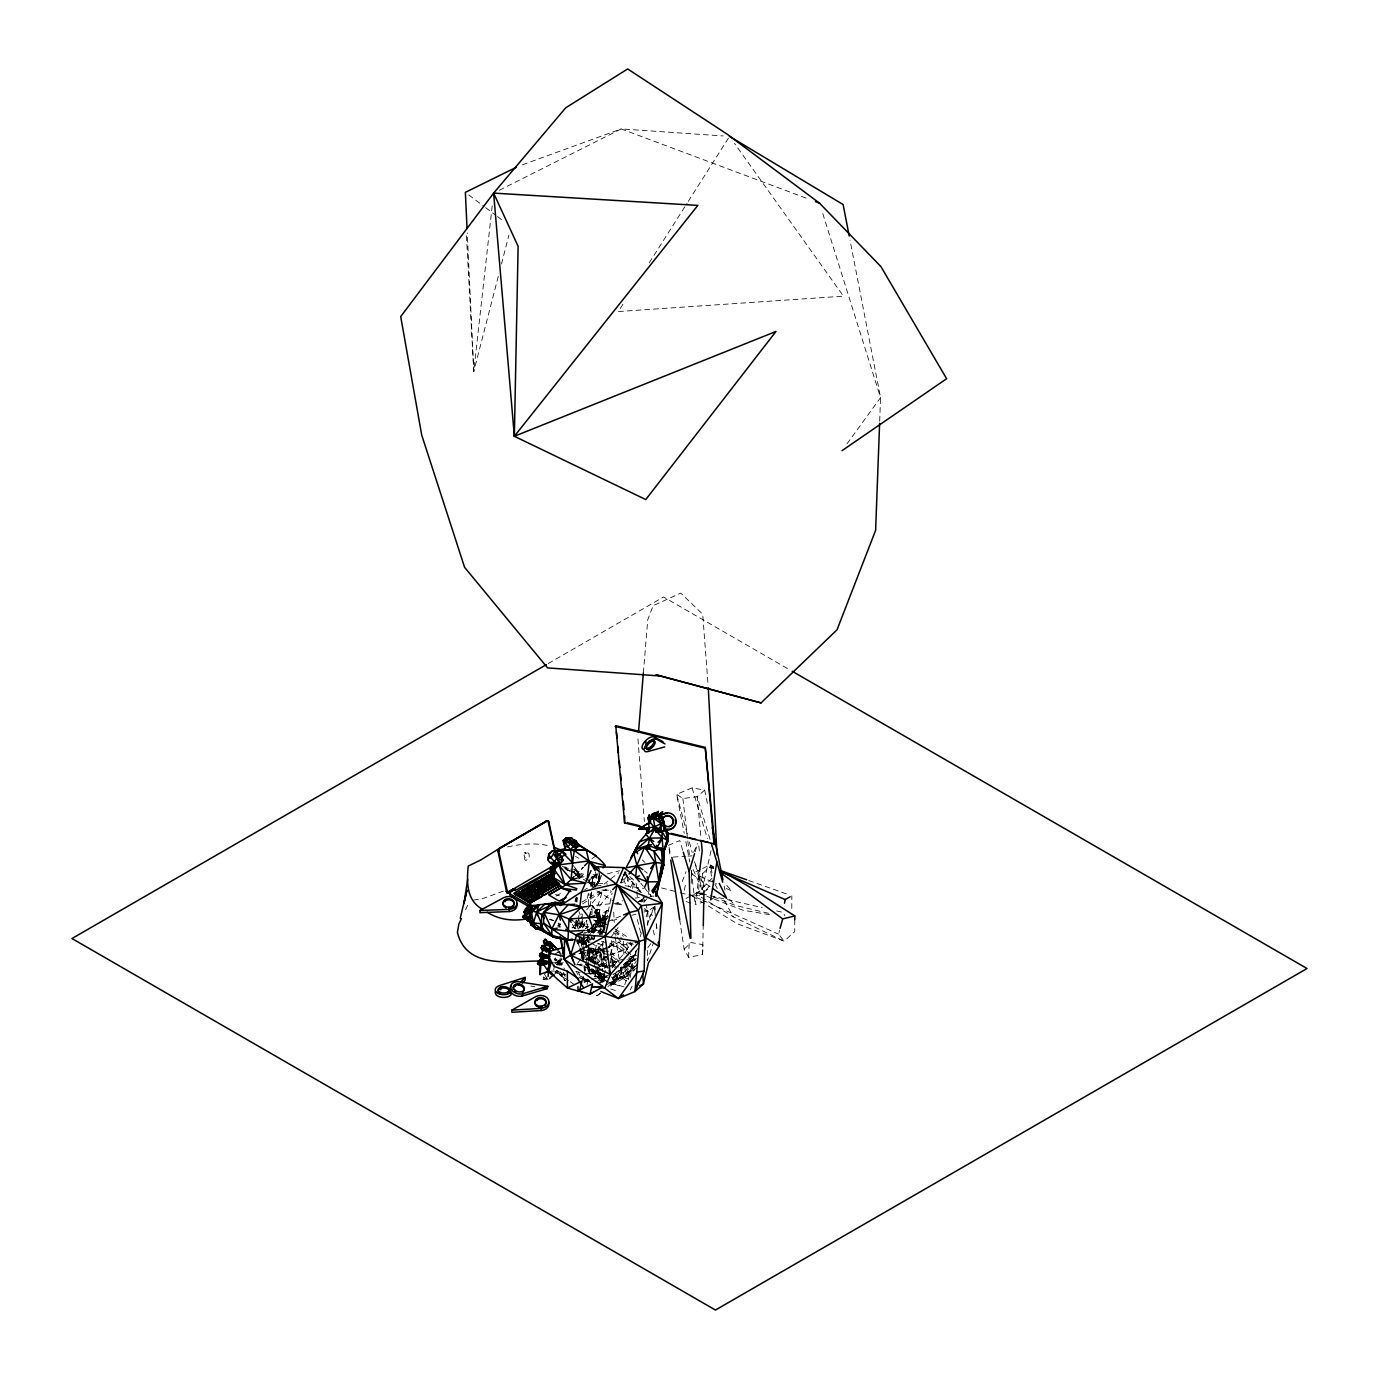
<?xml version="1.0" encoding="UTF-8"?>
<svg xmlns="http://www.w3.org/2000/svg" width="1379" height="1379" viewBox="0 0 1379 1379"><rect width="100%" height="100%" fill="white"/><g stroke="black" fill="none" stroke-linecap="round" stroke-linejoin="round"><path stroke-width="0.75" stroke-dasharray="5 3.75" d="M597.848 918.414L597.865 909.33L599.865 909.537L597.848 920.224L594.28 924.395M593.435 933.221L600.641 925.723L600.675 916.983L592.746 905.762L588.712 905.055M791.787 908.451L791.839 895.816M794.787 919.845L794.718 931.532L784.272 941.185L737.42 923.861L706.979 905.158M576.439 901.383L576.474 897.384M605.036 919.862L602.33 914.915L597.607 912.415L590.488 914.587M647.458 950.51L647.354 960.904L653.853 941.633M647.734 925.55L647.889 911.002L645.924 905.038M595.969 921.086L598.934 921.948L598.814 926.119M582.076 926.636L582.283 914.105L578.37 913.932M576.887 926.447L577.008 920.017M679.675 919.552L684.139 949.269L688.638 957.319L702.618 954.561L703.204 926.895M582.007 958.06L581.024 952.165L583.3 957.457L583.524 947.339M583.558 945.322L583.834 933.204L589.729 929.222L593.625 924.137M588.626 960.353L588.988 944.184M576.112 901.797L576.215 897.712M702.618 954.561L702.894 944.684L691 942.546L684.139 949.269M591.97 914.415L592.143 909.002L590.212 909.554M595.9 885.87L598.986 881.44L599.176 876.027M688.638 957.319L689.224 940.409M691.207 883.336L691.655 870.666M879.681 421.181L880.56 397.635L850.033 240.239M605.381 924.619L605.588 918.604L604.243 917.156M589.54 959.319L588.574 944.874M605.898 976.47L597.124 971.626L584.627 973.764L585.058 965.852M592.246 883.301L592.487 878.699L591.953 886.887M590.195 974.763L589.005 965.989M588.419 904.486L589.04 893.799M558.633 965.11L558.823 963.387M587.126 984.572L587.73 979.779L580.593 978.452M559.564 964.972L557.892 960.887M591.643 892.437L589.919 910.088M643.372 672.918L647.751 619.671L653.181 605.657L680.743 593.091L702.704 614.224L708.134 685.639M713.77 868.236L709.909 866.874L699.774 876.217L698.36 892.989L711.84 898.194M629.083 961.404L628.652 966.145L618.826 978.9L612.879 984.365L608.794 985.071L612.879 984.365L625.152 977.504L634.461 970.092M594.228 937.651L593.866 938.892L594.315 937.944L582.938 944.012L580.99 935.221M559.478 965.214L558.719 961.318L561.201 953.785M579.456 876.061L580.335 877.078L579.094 876.268M603.674 980.538L604.261 974.608M602.33 914.915C609.053 919.241 603.778 928.17 600.951 933.169L597.521 935.651M492.2 205.85L473.773 371.451L466.343 234.396M577.456 928.17L578.904 915.363M592.401 884.353L592.884 875.648M557.444 965.145L558.633 963.025C558.202 955.768 563.442 965.852 559.116 964.524M603.985 932.48L605.364 918.621L598.969 920.052L587.971 931.859L583.748 933.893M615.775 973.264L617.327 978.469L614.017 980.055L610.587 986.192L617.327 978.469L618.292 970.402M576.732 901.625L577.249 897.436M583.524 935.996L583.127 942.736L581.852 941.547L577.232 941.357L578.284 939.685L578.077 941.288L586.092 946.39M691.138 877.889L691.655 873.821L700.877 869.339M575.181 928.877L576.284 920.517L576.491 926.671M601.589 875.234L599.417 881.043L593.832 888.834L599.348 881.319L600.124 875.665M599.072 930.377L602.002 934.393L605.398 918.466L606.002 925.033M704.876 901.625L695.206 904.503L699.239 873.648M553.307 975.315L548.135 979.986L543.171 979.469L543.705 975.487M591.195 893.247L590.522 898.091L591.401 891.954M605.415 919.017L604.657 917.949M598.934 921.948L601.089 921.103L604.967 926.809L604.64 929.136M582.266 943.736L583.214 937.41M587.506 950.665L586.265 959.094L587.247 964.99M605.726 924.964L605.398 918.466M608.173 911.088L607.001 910.416L597.4 924.844L602.106 920.982L602.64 917.621L606.794 912.708M632.565 888.438L633.875 880.267L628.203 875.234M583.196 937.099L581.938 944.891L585.679 942.081L587.988 934.738M630.22 977.349L632.909 960.973L636.236 958.491M594.866 885.404L599.417 881.043L599.296 872.407M597.607 912.415L598.969 920.052L604.967 926.809M596.297 918.259L597.865 909.33L594.832 913.708M589.109 971.988L589.816 968.11M599.003 978.642L600.744 968.92M588.316 893.471L586.833 901.039M684.346 890.265L685.915 882.198M570.251 869.908L592.349 882.663L593.315 883.973L592.436 885.249M597.624 873.803L593.935 885.628M606.364 920.189L607.674 913.898M608.122 911.812L612.069 892.92M648.251 894.333L649.13 890.196M553.72 969.713L555.634 957.94L554.668 959.922L555.444 961.956M711.03 850.74L702.187 889.938L693.189 894.661M595.194 923.223L597.297 920.655L599.865 909.537L597.9 917.104M558.219 963.421L561.236 959.905M582.576 921.793L580.68 926.947L582.076 921.31M606.484 962.818L601.865 949.286L603.244 943.77M580.68 926.947L582.266 920.724L578.99 931.359M498.267 276.403L473.773 371.451L467.257 232.861M501.456 264.01L508.92 235.085M628.203 979.659L630.858 969.644L636.322 960.973M590.695 940.306L592.177 934.807L584.799 942.236L576.56 941.236M592.66 932.98L593.642 929.308L601.399 920.758L604.778 922.81M588.54 964.386L587.178 951.838L590.919 949.011L593.539 949.114L596.659 964.335L597.624 964.18L595.452 949.08L596.435 945.408M631.978 878.613L620.981 882.939L622.687 876.63L626.79 873.976L628.858 886.318M607.639 977.435L599.986 978.211L596.383 971.678L602.813 968.61M599.606 972.092L603.433 981.882M692.93 894.764L698.757 895.66L733.525 916.966L784.272 941.185L778.497 934.1L779.531 930.291M583.248 927.188L584.937 921.172M580.076 927.619L582.231 920.121M587.247 947.787L585.679 942.081L588.299 942.185L589.436 938.306M591.126 932.514C592.677 927.705 596.59 922.672 601.399 920.758M575.371 901.349L576.577 897.298M557.047 964.921L558.978 958.439L564.476 969.075M636.115 950.614L633.771 958.526L619.223 975.918L627.29 981.486M640.235 936.737L641.407 932.79M646.113 916.949L647.889 911.002L654.267 906.865L655.49 916.294M695.171 851.67L697.567 843.724M581.99 981.09L583.765 975.367M584.351 973.453L586.127 967.73M594.935 976.229L596.711 970.506M597.297 968.592L599.055 962.87L604.933 957.078M595.194 914.449L602.726 890.144L610.863 890.144M591.505 909.726L592.746 905.762L586.989 906.537M588.574 932.894L589.729 929.222M593.815 939.84L594.97 936.169M607.001 910.416L602.399 920.189L597.4 924.844L603.657 920.81L607.001 910.416L599.193 915.915L599.882 919.879L603.657 920.81L606.364 914.966M607.225 981.727L602.916 978.107L605.433 970.23M610.483 954.475L613.638 944.632L611.535 938.53M579.714 928.274L582.765 918.931M620.826 882.319L622.687 876.63L626.428 886.645M594.056 966.369L595.952 960.56L589.454 961.042L583.938 936.755M627.6 875.579L620.981 882.939L624.756 871.597M558.512 963.335L560.46 957.647M592.556 962.611L590.884 958.957L588.678 944.012M624.739 984.778L632.909 960.973L636.133 958.991M596.59 913.001L597.865 909.33M580.387 926.895L581.645 923.361L580.283 927.067M593.78 932.549L598.969 920.052M574.957 901.056L576.37 897.16M626.79 873.976L624.428 874.51L625.411 871.787L623.601 875.01M612.897 974.488L619.912 970.557L621.343 966.662M636.77 955.268L632.978 956.009L625.152 977.504L612.276 979.555M604.812 954.527L602.089 944.667L603.537 940.823M608.76 947.752L611.638 940.047L610.604 963.438L614.155 965.145L627.738 949.062L626.773 943.081M682.191 881.664L686.018 871.735M636.184 952.51L622.584 977.039L614.982 974.195M647.182 924.723L654.267 906.865L654.991 913.122M560.546 964.904L561.219 963.231L556.616 964.99M620.981 882.939L625.411 871.787M604.674 981.262L601.83 977.901L605.002 980.934M602.002 934.393L605.312 926.533C600.916 922.223 592.194 929.084 587.971 931.859L586.575 921.051M693.671 852.325L697.429 843.5M604.674 968.765L607.07 963.266M600.951 933.169L604.812 927.619M591.574 968.334L603.554 978.142L610.656 973.798M585.851 928.981L588.092 924.033L586.627 920.707M590.298 885.49L592.918 879.733M630.324 989.932L632.082 986.175M465.55 909.744L469.256 902.125M654.267 906.865L649.475 916.828L650.509 920.638M616.534 971.437L619.912 970.557L632.323 960.68L635.702 953.751M630.462 887.576L633.926 880.629M601.313 973.815L595.711 982.244L606.346 976.332L603.433 977.28L601.727 980.538L603.433 977.28L603.14 973.574M612.879 984.365L621.291 968.541L632.978 956.009L636.908 965.11L612.879 984.365L601.623 978.607L589.488 969.316L593.384 969.627M559.65 951.476L555.203 953.923M605.364 956.492L596.59 970.971L603.916 977.332L599.986 978.211L594.228 976.539M604.433 974.781L601.623 978.607L594.349 970.713M591.798 928.498L596.211 920.758L599.675 921.327L604.985 927.153M600.675 916.983L593.47 929.567L588.885 932.773M598.814 932.342L601.451 927.688L604.916 928.257M591.453 932.032L598.71 919.431L592.746 905.762L595.9 913.743M580.145 927.222L584.093 920.517M578.094 929.274L582.972 921.034M598.607 933.324L604.519 925.119M610.587 986.192L614.017 980.055L613.724 976.332M602.106 920.982L607.156 912.726M543.309 976.935L548.135 979.986L550.204 976.66M560.908 965.731L563.132 962.197M622.912 304.311L618.326 311.533L843.465 296.157L734.473 143.33M649.268 262.768L687.104 203.196M688.259 201.386L729.525 136.383M591.522 889.231L599.417 881.043L598.917 870.304M594.056 923.999L590.936 928.808L587.833 930.756M638.029 948.459L631.668 958.164L619.912 970.557M557.047 970.609L555.03 972.574M588.178 937.186L584.799 942.236L577.111 940.461M599.072 914.001L600.641 925.723L593.022 930.015L587.006 930.325M590.677 933.514L584.799 942.236L580.352 939.461M591.332 932.48L593.177 929.791L572.733 920.655M557.047 952.113L559.581 951.872L561.494 959.887L556.944 961.146L555.565 963.318L562.615 960.284M847.016 443.814L880.56 397.635L822.074 211.315M577.577 963.352L588.092 948.976L600.554 952.82L608.656 959.594M591.66 961.318L598.676 951.734L611.138 955.578L619.24 962.352L610.794 951.269L612.569 967.817M647.82 947.666L652.715 941.064M610.638 937.582L618.154 927.55M597.555 932.773L601.451 927.688M572.354 927.964L578.852 919.741M586.661 909.899L602.726 890.144L601.83 890.007L610.638 890.8M575.284 876.027L583.524 867.098M582.076 927.895L587.402 921.241M594.056 912.915L611.38 891.248M706.22 889.938L710.013 885.163M643.838 902.504L649.009 896.178M558.03 927.343L560.753 924.051L557.185 925.499M624.428 874.51L626.169 872.424M599.503 933.962L603.019 929.86M618.378 979.245L636.908 965.11L621.291 968.541L625.152 977.504L612.724 978.073M587.764 949.7L590.884 958.957L592.384 957.233L591.022 947.804M600.003 983.417L606.743 975.694M607.329 951.596L595.452 949.08L592.677 952.165L595.642 963.921M600.175 934.824L602.761 931.98M592.194 930.825L593.177 929.791M595.383 871.873L596.848 877.561L599.417 881.043L593.194 887.628L589.643 881.043M593.591 973.574L602.382 964.3L600.21 948.511L587.937 948.114M599.779 980.986L605.64 974.798M633.978 968.213L625.152 977.504L617.878 970.471M712.081 878.164L694.637 896.436L678.089 892.196M609.708 915.501L599.865 927.257L606.76 924.033M575.612 874.976L583.093 867.322M543.964 973.505L548.135 979.986L553.582 974.453M579.525 878.406L583.92 873.976M604.071 966.231L600.554 952.82L590.867 962.266L588.092 948.976L602.382 964.3L596.383 964.438M584.144 950.527L598.676 951.734L601.451 965.041L608.363 958.284M596.383 971.678L595.349 966.231M589.109 935.048L583.851 939.892L578.025 940.03M601.727 980.538L606.346 976.332L601.365 980.124M554.513 974.212L558.167 970.902L551.048 971.109M586.661 883.146L596.986 873.941L598.986 881.44L584.662 889.765M704.669 790.115L697.171 796.666L682.881 798.527L676.641 794.304L692.086 787.874L704.669 790.115L707.651 804.733M612.5 978.418L632.909 960.973L624.946 962.611M600.451 981.159L606.605 975.918L599.434 979.883M600.244 993.087L597.176 995.707L593.539 994.948M607.949 986.537L617.189 978.694L616.172 974.729M620.757 968.024L628.652 966.145L637.563 967.61L608.794 985.071M591.005 877.837L599.244 875.803L598.986 881.44L598.745 875.579M602.64 917.621L599.882 919.879L603.657 920.81M587.437 959.818L598.538 950.872L606.191 947.666M595.849 964.197L603.778 957.802L628.634 947.407L625.17 942.977M623.67 964.593L631.668 958.164L632.323 960.68L620.395 967.851M591.884 932.669L600.641 925.723L598.71 919.431L595.366 921.706M603.968 884.163L618.637 872.769M579.008 926.791L587.092 920.62M623.342 964.49L631.668 958.164L627.773 959.026M595.4 935.686L582.352 942.771L582.938 944.012M583.972 982.882C589.884 979.228 584.662 979.521 590.988 981.262M646.63 896.057L639.098 901.556L644.407 899.522M698.757 895.66L701.98 893.368M703.583 892.23L710.03 887.628M600.52 993.328L597.176 995.707L593.332 994.724M591.763 877.544L596.986 873.941L593.004 874.803M585.351 928.55L588.695 926.274M589.074 940.133L592.022 938.151M591.987 858.6L596.245 855.721M710.685 899.901L717.063 895.643M556.271 964.697L561.512 961.249M562.27 958.991L558.719 961.318L560.581 964.697M582.731 903.779L606.501 889.059M581.921 902.125L600.02 891.11M638.942 901.78L642.493 899.625M603.554 978.142L607.07 976.056M606.295 985.02L617.327 978.469M557.357 926.05L560.753 924.051M548.204 663.575L663.54 596.986L790.374 670.211M556.082 896.091L563.27 891.937M642.304 899.694L639.098 901.556L642.493 899.763M610.018 982.658L617.171 978.556L615.775 974.815M639.425 901.108L642.786 899.229M588.247 932.135L604.157 923.275M628.738 955.061L613.638 944.632L583.334 961.318L582.438 950.803M607.587 915.949L602.364 918.759L602.847 922.637L605.019 924.223L599.865 927.257L605.519 923.137L602.847 922.637L605.726 921.206M604.692 967.61L610.38 964.611M612.259 963.611L616.051 961.611L618.378 966.989M606.157 976.556L601.623 978.607L595.9 966.041M686.001 898.453L691.396 895.609M610.845 983.382L617.568 979.866L610.518 982.882M499.336 190.25L621.222 128.919L723.148 135.952M702.704 868.442L710.082 864.857L713.77 866.926M585.161 963.869L599.986 978.211L605.278 975.936M586.506 930.48L606.002 922.31M607.967 921.482L621.619 915.759M608.105 946.873L623.394 940.478L623.842 954.458M543.171 979.469L546.911 977.901L548.135 979.986M587.678 906.106L616.861 903.09L622.653 900.797M641.097 902.021L646.717 899.797M522.4 164.808L621.222 128.919L807.473 198.628M503.369 891.127L484.288 898.057L473.807 900.091M609.432 955.147L627.738 949.062L617.895 941.702M612.638 962.766L618.74 960.732M628.91 957.354L632.978 956.009M638.029 901.987L644.045 900.022M555.996 962.249L560.339 960.991M554.979 971.419L557.15 970.816M611.914 920.672L617.913 919.069M631.892 915.294L635.891 914.225M643.89 912.071L647.889 911.002L644.631 908.485M607.484 873.786L619.826 870.735M623.411 959.215L603.674 963.904L592.022 962.99M588.764 879.388L596.848 877.561L591.16 876.13M579.077 877.837L585.041 876.544M615.017 964.645L605.071 966.696L599.089 965.61M578.973 953.578L633.133 942.96M589.178 883.267L599.348 881.319M576.405 964.955L582.593 963.8M507.558 846.947C521.658 843.758 536.379 842.569 550.531 846.154M592.298 962.697L589.833 957.319L592.384 957.233L594.745 964.421M591.66 979.159L603.433 977.28L602.468 969.127M598.314 982.537L604.192 981.607M597.331 943.874L599.279 943.564M588.712 882.87L598.986 881.44M635.15 898.091L639.373 897.539M600.434 931.963L603.002 931.652M584.248 967.317L588.178 966.938M579.852 953.389L598.676 951.734L604.381 957.871M595.969 885.939L602.347 885.439M673.142 857.083L685.811 856.273M687.931 856.135L692.155 855.859M588.712 973.557L600.916 972.936M600.055 980.176L604.123 979.969M649.888 896.333L654.008 896.16M554.668 959.922L554.203 958.922L554.668 959.922L560.822 960.094M578.404 964.904L582.403 964.8M604.967 967.265L610.966 967.11M588.299 942.185L590.212 942.15M595.452 949.08L593.539 949.114L592.677 952.165L590.919 949.011L595.073 964.249M576.319 875.786L573.578 871.166L577.646 871.132L580.525 878.371M703.686 893.109L698.36 892.989L762.242 907.623M587.954 980.055L586.713 979.848M590.35 950.614L608.76 951.2M550.411 962.697L556.651 962.99L556.427 958.991M615.31 904.09L621.464 904.538M589.005 882.422L607.622 884.008M583.955 981.262L591.798 981.917M594.039 920.345L597.297 920.655M625.032 885.766L643.769 888.386M530.777 986.054L534.897 986.692M626.98 959.801L632.323 960.68M769.499 914.656L742.643 910.14L713.753 898.953M592.78 962.611L602.382 964.3M601.451 965.041L612.966 967.058L611.138 955.578L613.655 965.162M583.369 979.676L587.609 980.159L583.455 979.366M583.903 980.641L591.953 982.072M583.679 980.141L591.97 981.727M598.124 943.822L602.089 944.667M614.741 931.221L616.465 931.618L622.239 938.996M776.67 910.933L782.858 912.346L784.961 915.742M585.041 979.797L591.177 981.21M713.564 896.953L735.283 905.417L769.792 913.587M588.075 949.838L604.898 954.096M576.077 971.419L580.214 972.454M594.659 976.056L602.916 978.107L593.918 970.402M573.698 869.046L577.887 872.769L583.576 874.217M616.861 903.09L623.067 904.676M643.752 909.95L647.889 911.002M661.541 887.938L676.02 891.661M583.214 936.6L593.349 939.271M601.468 941.409L613.638 944.632M578.973 977.349L588.643 979.952M585.592 959.163L599.055 962.87L609.639 968.454M580.783 957.991L588.471 960.112L600.21 948.511L607.449 958.009M583.162 943.408L577.232 941.357L585.73 944.856M593.642 929.308L606.398 933.118M623.946 986.864L610.931 982.865L622.774 987.209M650.336 895.074L651.491 896.798L644.562 887.783M686.053 901.521L691.534 903.314M576.422 875.699L573.664 871.08L578.111 872.614L580.456 878.285M610.656 988.967L618.223 991.467M589.626 973.109L589.488 969.316L605.002 974.488M612.759 977.073L618.568 979.021M628.255 978.952L622.584 977.039L620.705 966.972M556.34 973.022L565.459 976.177M579.008 938.185L583.851 939.892L584.799 942.236L583.869 938.427M748.625 880.474L787.909 894.419M555.444 971.678L565.097 975.177L561.443 973.902L562.925 971.73L564.097 973.729L561.443 973.902L565.149 980.762L559.684 974.522L568.51 980.572M571.957 927.171L575.974 928.619M577.594 964.249L586.989 967.713L592.022 974.298M549.98 919.104L553.927 920.569M549.394 919.379L553.272 920.827M555.392 894.299L559.357 895.798M629.272 942.857L633.202 944.46M573.957 869.615L577.646 871.132L578.887 876.492M581.99 939.099L583.851 939.892L582.128 938.427M556.151 970.592L565.649 974.643M713.77 868.563L709.909 866.874L712.547 881.991M689.052 894.161L700.722 899.367M702.669 900.246L778.497 934.1M699.774 876.217L716.752 884.042M726.181 888.404L731.835 891.006L726.354 884.973M612.483 959.905L616.051 961.611M577.198 941.116L578.439 941.736M598.762 918.517L605.933 922.292M590.246 961.042L600.813 966.627M575.508 856.462L578.87 858.324M564.735 866.736L568.424 868.856M562.184 866.184L569.51 870.218M571.113 871.356L578.335 875.527M565.614 868.529L572.992 872.804M565.924 868.873L573.078 873.01M564.735 868.546L568.424 870.666M575.784 874.924L586.816 881.302M588.661 882.37L593.315 885.783L593.315 883.973M614.965 928.963L628.514 937.72M578.542 935.617L589.316 941.926M591.108 942.977L601.865 949.286M615.068 932.825L618.447 934.876M577.887 872.769L585.127 877.182M596.866 890.868L613.224 900.883M692.637 896.367L705.186 904.072M637.288 890.144L641.752 892.954M616.465 931.618L615.672 931.084L623.429 936.289M627.6 942.512L632.616 945.891M581.197 976.194L590.953 982.762M570.268 981.779L575.56 985.416M630.41 956.216L633.771 958.526L628.703 951.941M691.655 873.821L710.892 887.266M711.995 872.597L710.082 864.857L713.46 867.374M591.746 884.835L592.677 886.111M613.293 941.288L629.703 953.544M644.355 870.89L647.337 873.148M468.739 194.904L483.977 206.385M485.667 207.66L495.819 215.331M497.509 216.606L502.594 220.433M593.608 919.862L605.157 928.981M606.984 966.593L603.674 963.904L598.538 950.872L598.09 944.925M613.879 974.867L618.826 978.9M593.935 970.471L602.916 978.107M644.458 908.451L652.508 915.397M559.684 974.522L565.786 979.935M642.321 859.979L645.01 862.444M581.852 941.547L587.747 947.028M612.638 963.525L616.999 967.748M612.052 964.835L616.43 969.058M600.779 980.848L590.402 970.799L587.644 963.007M600.175 972.367L604.76 976.866M585.679 963.818L599.986 978.211M589.488 969.316L602.364 982.262M587.023 978.78L591.47 983.279M729.612 899.573L735.283 905.417M649.647 893.868L650.957 895.264M573.612 921.344L579.214 927.671M640.649 891.575L624.566 873.286L640.442 891.437M573.526 871.132L579.956 878.664M640.735 883.232L643.286 886.266M611.5 977.039L614.017 980.055L613.534 975.97M597.159 969.782L603.433 977.28M601.83 977.901L598.814 967.765M573.164 865.426L577.646 871.132L578.146 878.871M613.517 932.17L616.051 935.462M617.309 937.117L627.445 950.286M575.129 868.305L578.111 872.614L578.163 879.026M572.182 924.068L575.336 929.153M576.008 971.23L578.111 974.798M714.856 884.18L717.976 889.645M724.182 900.573L733.525 916.966M585.679 942.081L590.884 958.957M565.7 867.408L567.441 870.787M560.65 971.971L565.149 980.762M710.082 864.857L711.926 868.58M577.715 942.805L579.421 946.563M580.283 948.459L584.541 957.853M578.387 972.195L581.817 979.779M596.952 967.713L601.933 978.711M693.12 869.477L702.187 889.938L694.964 862.909M604.709 927.964L604.243 926.74M596.693 915.742L600.641 925.723M608.191 968.972L603.778 957.802L602.709 943.925L586.265 959.094L588.195 965.231M694.395 861.599L704.066 886.438L702.101 871.545M591.419 957.405L593.625 963.214M558.598 923.964L560.029 927.791M578.921 911.536L580.197 914.949M583.093 958.009L581.024 952.165L584.248 962.387M642.648 895.092L645.269 903.038M576.008 939.047L578.68 947.149M579.335 949.166L582.662 959.301M582.817 949.51L579.042 937.03M583.455 951.476L586.006 959.353M582.007 920.414L584.351 927.946M710.099 839.483L697.171 796.666L701.032 838.466M692.086 787.874L707.375 838.57M682.708 850.257L679.778 840.587L668.505 845.241L670.108 855.859M560.236 953.406L559.736 951.579M669.056 847.275L670.608 855.221M653.094 930.153L655.163 937.772M687.19 833.795L676.641 794.304L684.225 833.312M689.414 842.121L692.189 852.515M577.749 939.065L582.817 959.301M637.357 919.483L641.459 935.893M582.145 940.254L583.11 944.443M583.593 946.528L586.506 959.094M581.628 926.636L580.249 920.551A370.451 279.006 -87.3 0 0 581.61 916.707M724.165 886.128L725.026 890.3M594.866 970.437L596.056 976.522M685.828 841.518L689.81 862.047M615.051 936.789L619.205 958.922M581.679 938.996L582.352 942.771M587.299 937.358L588.264 942.995M587.575 966.955L588.557 972.85M630.72 942.047L631.375 946.046M578.939 919.552L580.059 927.808M698.739 845.982L699.584 852.377M600.554 952.82L602.244 967.093M682.881 798.527L687.569 838.794M687.811 840.914L689.776 857.876M691.258 870.597L695.206 904.503M656.197 923.551L656.938 929.791M656.404 924.24L656.852 928.291M582.627 951.165L583.3 957.457M636.184 883.387L636.702 889.593M636.874 891.679L637.408 897.884M581.542 940.271L582.248 948.7M588.712 966.42L589.212 972.54M583.972 965.61L584.627 973.764M637.943 738.972L644.372 821.384M577.784 920.948L578.249 926.981M655.059 906.037L655.284 910.088M613.707 912.157L614.276 922.413M584.386 966.179L584.506 969.971M576.887 898.057L576.956 902.228M576.543 920.138L576.629 926.516M575.991 920.362L575.991 926.602M525.02 857.342L524.554 859.117A5.602 3.965 -75 0 0 525.106 859.841A3.999 2.827 -75 0 0 525.951 860.393L528.571 858.876A3.999 2.827 -75 0 0 529.036 857.566A5.775 4.085 -75 0 0 529.002 854.204A2.448 1.724 -75 0 0 527.64 852.86L526.744 853.394A2.172 1.534 -75 0 1 525.382 854.187L524.485 854.704A2.258 1.603 -75 0 0 524.02 855.635L525.02 857.342M591.177 893.558L590.643 897.333L591.195 893.523M616.93 979.107L611.948 982.899L616.93 979.107M578.542 875.993L574.836 873.855L578.456 876.096M525.899 852.791L525.778 852.636A1.775 1.258 -75 0 0 524.658 852.394A1.913 1.345 -75 0 0 526.209 853.653A2.103 1.5 -75 0 0 525.899 852.791M560.219 926.774L558.771 923.085L560.15 926.809"/><path stroke-width="1.5" d="M572.199 940.168L567.958 940.013L569.027 918.983L581.231 907.296L586.989 906.537M794.787 919.845L794.821 915.949L747.056 885.456L721.183 871.045M552.255 973.505L548.859 970.868L550.635 964.49L548.325 955.94L550.445 954.044L550.531 951.303M583.558 987.519L564.27 959.267L564.545 937.806L573.164 960.887M565.855 854.204L560.943 849.878L552.324 850.895L548.704 854.549L549.652 857.497L548.652 858.755L549.549 853.239L547.756 859.634L549.6 862.323L554.306 865.702L560.098 866.305M667.005 839.656L667.953 841.173L668.367 833.295L666.54 831.347L658.3 830.33M509.247 911.571L509.282 909.382A8.446 6.43 1.1 0 0 516.573 900.901A8.446 6.43 1.1 0 0 503.818 897.643L479.978 910.485L479.944 912.674L509.247 911.571A8.446 6.43 1.1 0 0 516.522 903.09M505.369 901.607L505.421 899.418M509.041 908.347L509.058 907.261M600.813 991.518L618.413 998.499L634.995 991.484L644.2 970.937L644.803 939.72L638.305 910.381L616.258 883.922L594.47 867.925M514.35 436.281L697.826 205.402L493.63 193.112L514.35 436.281L775.981 331.46L645.768 499.56L514.35 436.281L518.125 246.307L493.63 193.112L565.718 107.803L627.686 68.95L726.957 134.039L819.488 203.127L880.94 266.612L946.615 378.725L842.052 450.64M655.973 892.265L656.076 896.074L663.747 864.788L664.04 850.981L661.248 848.344L657.697 847.395M703.273 925.964L703.979 890.61M539.93 964.869L540.085 974.884L540.878 964.817M648.785 889.851L647.234 876.63M667.246 837.639C667.97 845.361 658.248 861.909 667.953 841.173L666.971 841L666.54 831.347L666.402 832.968L668.367 833.295C663.713 858.772 662.92 854.721 661.903 831.503L667.953 841.173L663.782 851.205L656.473 848.533L656.594 845.344M879.612 423.319L875.613 530.363L837.036 629.789L761.036 702.894L656.059 674.848M662.92 850.998L664.04 850.981L663.333 864.564L656.076 896.074M530.381 921.465L525.365 916.242L524.951 917.518L531.742 922.292L527.571 920.62L524.951 917.518L525.485 909.123C528.743 902.59 534.345 908.537 539.155 905.089L529.553 905.658L526.45 917.156L527.571 920.62L531.811 922.396M542.705 949.89L540.016 961.628L547.342 962.18M558.426 949.993L549.98 941.667L547.653 942.667L549.98 941.667L548.135 976.47M570.854 891.541L561.598 888.231L553.737 877.699L555.065 866.15M647.751 849.361L649.423 838.139L654.715 829.158L662.523 837.932L667.177 840.087L663.782 851.205L666.35 842.931M635.512 876.251L623.636 867.598L616.258 883.922L618.792 886.835L629.427 912.502L639.391 941.702L634.995 991.484L643.407 984.072L648.458 962.904L658.869 946.459L662.299 903.366L655.197 891.541M638.477 732.577L643.372 672.918M527.571 920.62L524.554 914.105L526.45 917.156L530.932 918.483L531.432 912.76L536.741 907.244L537.086 905.382L538.379 905.365M498.595 851.808L498.784 849.619A2.775 1.965 -75 0 1 500.043 848.033L546.515 821.212A2.775 1.965 -75 0 1 548.084 821.16L554.686 850.981M524.692 914.536L523.934 918.035L522.848 916.311L524.727 915.742L523.106 917.276L524.572 917.397L524.692 914.536L523.106 917.276L526.571 916.983M661.317 867.632L661.748 873.2L658.852 881.905L652.922 891.92L658.645 881.577L663.747 864.788L662.523 863.271L654.991 862.496L625.997 867.805L633.823 853.429L644.7 846.947L654.008 851.205L663.747 864.788L658.852 881.905L653.336 893.075M579.869 906.83L581.542 891.903L591.057 870.563M644.665 950.338L646.079 937.841L641.252 905.675L618.792 886.835L622.481 892.006M664.902 829.572L661.782 816.73L654.611 815.696L648.94 817.919L648.906 832.813M467.671 879.423L463.913 903.676L466.964 890.334M587.144 879.199L589.35 861.41L574.267 850.515L559.891 849.843L572.578 862.771L571.113 879.578L561.598 888.231L576.491 890.041M651.888 890.782L658.645 881.577L664.04 850.981M525.795 909.985L524.106 911.588L525.795 909.985L525.606 911.553L524.106 911.588L524.934 913.949M699.498 871.58L702.204 851.015L701.239 840.569M540.068 960.698C564.89 962.921 537.052 968.334 541.085 955.233M710.685 899.901L716.873 861.909L711.323 843.552M655.37 817.626L656.197 812.783L658.369 811.49L655.37 817.626L654.215 817.523L656.197 812.783L657.559 813.748L657.3 816.178L655.37 817.626L658.369 811.49L655.852 813.351L654.215 817.523L656.197 812.783M667.177 840.087L668.367 833.295M530.949 913.001L529.898 922.172L530.898 924.654L535.621 928.636L543.326 930.222L540.396 924.654M784.496 903.228L785.168 899.573L790.167 896.764M661.592 868.546L658.714 881.715L652.37 891.834M547.756 859.634L548.704 854.549L552.324 850.895M572.061 939.926L568.096 940.254L552.927 936.927L542.24 930.739L542.757 928.05L540.654 927.257L543.516 922.965L543.998 912.415L554.375 904.952L575.009 904.296M557.082 937.237L568.303 940.254L552.927 936.927L553.186 935.583L552.927 936.927L568.303 940.254L572.216 939.926M568.096 940.254L551.91 935.238L542.24 930.739L540.654 927.257L552.927 936.927M661.058 813.196L658.886 817.954L661.058 813.196L661.954 813.61L660.058 818.35L662.575 811.783L661.058 813.196L660.058 818.35L658.886 817.954L658.524 815.299L662.575 811.783L660.955 816.42M562.132 887.231L548.894 895.04L559.184 901.108L565.786 897.763M652.319 817.471L652.319 814.196L655.335 812.679L650.267 818.971L652.319 814.196L655.335 812.679M466.912 890.455L460.241 918.224M612.707 889.593L617.154 884.956L605.088 936.41L610.432 974.436L604.709 988.157L592.522 986.537M603.019 867.908L605.226 865.529C596.59 853.222 581.49 848.999 571.923 838.122L565.752 837.88L564.028 844.482L565.287 848.602M648.544 818.109L649.974 817.351L648.078 817.833L649.285 823.263L649.406 814.765L650.112 822.677L648.078 817.833L649.406 814.765L650.112 822.677M652.319 814.196L651.164 818.73L653.181 814.127L654.646 817.282M579.869 989.346L581.99 981.09L567.407 988.002L549.101 971.764L548.049 967.92M542.361 953.578L540.396 953.441L539.499 955.526L541.12 958.388L547.497 957.716L547.963 955.957L543.757 954.13M655.594 831.813L661.299 832.244L664.937 829.382L663.523 821.936L661.024 823.47L659.679 828.624L655.594 831.813L653.405 818.126L654.611 815.696M513.212 989.295A5.637 3.982 15 0 1 518.676 984.968L518.987 983.813M522.296 996L522.917 993.69L547.877 986.313L547.256 988.622L522.296 996A8.446 5.964 15 0 1 512.298 993.621A8.446 5.964 15 0 1 511.161 986.123M549.6 862.323L558.598 864.943L588.85 860.91L596.711 869.528M780.066 928.395L782.686 918.914L794.821 915.949M498.508 849.481L498.284 851.894M498.733 850.36L498.922 849.688A2.586 1.827 -75 0 1 500.094 848.223L546.532 821.401A2.586 1.827 -75 0 1 548.015 821.35M591.367 987.105L603.071 986.468L564.27 959.267L570.647 955.147L576.75 934.566L582.593 932.118M690.896 938.237L689.138 871.562L694.568 853.67M590.884 911.709L589.005 917.638L591.987 925.602M646.872 833.312L647.337 827.796L654.18 827.176L659.679 828.624L661.299 832.244L654.18 827.176L649.164 821.194L653.405 818.126L658.472 819.023L663.523 821.936C666.281 839.845 665.143 820.695 661.782 816.73L654.922 816.023L648.94 817.919M542.895 929.998L535.018 927.446L529.932 918.879L533.414 922.999L543.016 930.067L535.018 927.446L530.898 924.654L531.553 922.62L529.898 922.172L535.621 928.636L543.326 930.222L538.034 928.619M535.621 928.636L535.966 927.619L535.621 928.636L543.016 930.067M661.592 850.188L661.248 848.344L654.008 851.205L658.852 881.905L663.333 864.564L662.971 852.929M634.995 991.484L638.425 981.314M542.137 960.267L544.964 961.197L538.344 961.387L537.5 963.749L539.534 965.334L545.912 964.283L546.343 962.232L538.344 961.387L540.723 959.801M521.521 895.695L519.831 893.937L516.47 895.419L515.246 894.264L522.779 892.058L525.933 893.161M553.565 877.199L519.521 896.85L517.194 895.161M522.469 891.868C517.832 891.368 518.297 892.247 522.296 892.161M525.296 889.145L527.588 887.093L529.105 887.697L521.865 890.937L523.244 891.575L525.778 890.11M553.048 878.285L550.135 879.681L552.686 880.836L522.193 898.384L519.866 896.695M522.451 891.679L518.659 892.627M523.434 891.679L525.554 892.902L528.105 891.42M525.175 889.024C529.157 884.577 529.777 890.696 525.296 888.8M554.892 882.594L524.847 899.935L522.538 898.229M524.641 894.695L524.899 893.626M533.621 897.936L527.399 901.521L525.071 900.487L531.208 896.66L533.69 897.85L526.881 901.194M533.673 894.833C528.553 895.454 526.313 889.127 532.397 892.385M528.002 895.143L530.777 894.126L534.742 897.298M536.759 883.818L534.225 883.249L531.932 885.318M526.692 892.765L529.019 894.454M536.879 892.989L531.036 890.989L531.191 889.369M532.018 886.611L532.311 885.646M533.087 886.283L535.724 884.008L531.811 884.749M527.864 901.314C530.708 907.192 535.414 897.229 527.812 901.745M535.138 883.267C536.328 879.768 542.568 883.025 536.328 884.129C537.172 887.869 544.464 882.681 538.431 882.905M534.466 887.576C532.501 890.351 540.378 889.524 538.758 892.678M530.898 899.97C537.672 895.143 534.431 905.434 531.053 899.47M536.241 884.715L538.741 885.749M539.051 891.265L536.5 892.747L534.552 891.299M538.568 881.474L540.861 879.423L543.395 879.992M535.5 890.679L533.104 889.059M541.947 883.905C533.432 883.508 549.98 877.147 538.465 881.198M538.93 897.574C537.138 902.383 531.122 896.798 536.793 895.367M535.569 894.54L538 892.851L540.12 894.075M535.483 894.471C536.931 890.989 532.449 897.091 531.174 893.437M540.085 891.144C534.811 888.162 544.998 889.489 546.498 890.455M540.93 884.025C539.034 887.162 545.136 881.043 545.033 885.197M536.914 895.936L534.793 894.712L532.242 896.264M541.792 879.285C553.117 873.459 536.759 882.698 545.153 882.06M535.828 900.056L533.156 898.281M537.258 896.436L540.534 894.057L544.119 895.333L559.064 886.059M538.724 891.972L541.326 891.006L543.326 892.23M546.722 878.078C542.481 877.63 548.411 874.286 550.031 876.148M543.86 883.594L544.119 882.095L541.74 881.009M545.705 878.182L545.981 879.285M544.067 886.163C551.307 889.3 547.429 882.25 544.171 885.749M548.514 875.734L551.221 873.631L554.03 876.182M547.049 881.75C546.705 874.734 539.517 885.421 547.325 880.25M549.187 877.44C550.083 880.785 557.806 873.321 549.152 877.078M551.824 883.715L549.307 885.335L547.36 883.905M553.358 873.89L551.738 873.183L553.358 874.234M548.377 883.215C543.585 886.766 544.171 879.25 548.239 883.353M550.187 879.836C552.772 877.63 540.189 881.474 548.997 876.699M549.083 877.165C555.565 870.632 550.91 877.785 548.446 875.32M548.652 885.646L548.377 887.145M549.118 879.819L551.428 881.509M549.549 888.748C545.636 891.903 543.654 885.525 549.6 888.335M547.36 884.249L549.997 883.025L553.962 886.214M560.133 886.076L557.512 884.198M559.081 886.628L556.409 885.197L541.309 894.092M662.385 854.394L664.661 848.378M546.808 952.234L541.154 947.787L549.6 952.148L550.342 950.303L542.292 945.546L541.154 947.787L542.895 951.32M644.614 887.352L654.991 862.496L644.7 846.947L636.857 865.271L635.65 877.165L639.477 881.715M660.041 877.01L661.748 873.2M637.667 847.223L634.805 849.774L648.078 845.293L656.473 848.533L662.523 837.932L649.423 838.139L639.425 841.897L631.151 857.531L639.425 841.897L647.423 832.623M461.396 918.604L458.897 923.913L457.414 932.428C466.516 969.644 510.299 961.008 538.982 961.042M637.65 853.756L635.685 850.016L637.374 846.43L636.236 848.499L637.822 848.55M635.219 942.546L644.803 939.72L662.299 903.366L617.154 884.956M647.061 828.624L647.527 827.676M658.834 880.991L652.939 891.885M573.974 939.616L567.958 940.013L543.516 922.965L551.91 935.238L551.755 929.136L558.909 914.794L568.441 904.486L581.231 907.296L589.005 917.638L596.779 917.207M540.24 959.456L541.447 961.249L550.462 952.768M567.958 940.013L572.164 939.22M650.267 818.971L652.801 814.989M663.523 821.936L660.3 816.23L658.472 819.023L664.937 829.382M549.876 954.889L550.617 951.01L563.201 947.614M527.588 908.795L529.915 905.434M651.147 831.589L654.18 827.176L661.024 823.47L653.405 818.126M553.72 868.96L516.453 889.748L514.712 888.731L509.299 892.213L510.161 895.798L528.571 906.434M645.665 848.774L648.078 845.293L651.509 844.672M550.359 965.369L548.635 962.663L549.893 960.922M559.822 905.072L570.596 889.834M650.612 868.58L654.991 862.496M604.709 988.157L618.413 998.499L637.391 972.074L644.2 970.937M552.789 869.253L550.979 870.976L553.186 880.336L558.736 885.456L559.581 884.318M529.553 904.486L529.433 906.382L532.673 906.313L529.553 904.486L528.726 905.607L531.691 906.227L529.553 904.486L530.639 906.865L528.812 905.176L529.433 906.382L532.673 906.313M493.63 193.112L400.703 316.584L421.733 435.143L464.585 567.321L547.584 667.901L659.972 675.951M527.433 908.313L526.847 909.071L529.243 906.675L527.433 908.313L528.329 907.399M542.585 928.463L541.292 923.62L541.809 914.553L551.462 903.159L555.065 902.349L553.6 904.245L555.065 902.349L561.15 903.228L550.842 905.141L536.69 912.019L531.294 911.036L538.224 904.9L553.703 902.969L552.358 903.607M557.099 864.323L550.997 857.962L554.996 850.774L562.511 851.86L559.064 854.635L554.099 862.34L551.117 862.53L554.306 865.702L557.702 865.978M498.664 848.706L546.963 820.677M544.343 946.735L546.549 944.029M515.246 894.609C517.642 891.075 521.383 895.057 516.125 894.988M517.056 895.66C517.159 892.92 525.451 895.333 518.883 896.574M521.883 890.782C526.485 886.456 525.692 892.954 521.865 890.575M520.4 893.316C534.38 891.661 511.885 895.971 522.727 895.005M519.711 897.195L523.727 894.868L525.813 896.298M526.657 890.11L529.053 888.714L531.26 889.438M524.537 894.402L527.071 893.006L529.191 894.23M529.932 888.179C534.742 883.922 534.052 891.782 529.95 888.179C530.794 885.008 533.794 887.369 535.535 887.611M522.382 898.729L527.192 895.954L529.26 897.384M531.277 889.662L528.76 891.058L526.675 889.972M535.604 890.541L533.466 889.317L530.915 890.868M529.105 894.04L526.64 895.35L524.554 894.626M538.758 888.179C536.483 893.799 531.518 884.439 538.793 888.679M539.465 882.698L541.999 881.302L544.119 882.526M531.191 893.644L533.725 892.247L535.845 893.471M542.309 880.25L539.844 881.629L538.448 880.922M541.913 886.99C538.637 884.215 538 888.541 535.224 884.749M535.569 890.265L533.173 891.644L530.967 890.575M548.428 875.458L552.255 874.51M545.877 879.009L548.411 877.613L550.514 878.906M544.033 882.336L541.568 883.663L539.448 882.422M545.136 877.234L546.601 877.768L548.911 876.061M546.963 881.457C551.514 876.975 551.893 885.146 546.946 881.267M537.293 896.281C545.033 890.42 542.43 901.401 536.241 896.488M540.085 893.799L537.689 895.195L535.483 894.126M540.964 887.593C555.444 890.386 532.932 882.853 543.274 889.283M555.048 882.095C547.773 884.766 554.203 879.147 557.168 884.008M543.24 892.385L540.637 893.351L538.758 892.334M548.273 886.852C552.979 882.388 553.444 890.506 548.256 886.663M555.358 881.577L553.686 880.267M551.479 885.008L554.013 883.611L555.961 885.042M554.841 883.008L556.651 884.456L559.167 883.198M557.357 884.697L560.133 885.732M549.307 949.114L552.048 946.597L545.119 939.271L543.464 941.012L544.619 946.046M568.958 884.439L564.838 884.353L554.996 850.774L561.736 856.549L563.063 860.289L554.375 869.718L564.838 884.353L576.87 888.662M530.191 906.934L531.139 905.882M554.754 871.769L552.393 874.424L555.427 873.717M567.079 940.771L570.647 955.147L610.432 974.436L639.391 941.702L605.088 936.41L576.75 934.566M628.927 874.096L636.857 865.271L633.823 853.429M520.883 981.882L525.14 977.418L525.14 980.176L522.296 983.141M558.598 864.943L563.063 860.289L559.064 854.635L553.703 854.515L560.598 863.185L554.099 862.34L558.598 864.943L571.113 879.578L584.713 882.698M574.112 876.51L571.113 879.578L577.077 878.268M584.593 865.788L589.074 861.203L595.745 868.77M647.492 828.486L624.601 822.935L615.758 725.682L705.238 747.384L714.77 843.948L666.229 833.037M624.601 822.935L624.67 815.954M714.081 844.637L705.238 747.384M658.128 842.293L662.523 837.932M570.165 838.346L565.511 838.604L563.08 840.414L564.028 844.482L563.925 839.897L565.511 838.604L570.165 838.346L565.511 838.604M662.299 903.366L641.252 905.675L638.305 910.381L629.427 912.502L605.088 936.41L570.647 955.147L574.94 964.611M646.906 829.417L638.649 829.193L647.958 823.315M663.385 829.865L668.143 829.382A8.446 8.153 45.6 0 0 675.865 818.988A8.446 8.153 45.6 0 0 663.575 813.851L662.954 814.455A8.446 8.153 45.6 0 1 667.074 813.386M529.433 906.382L530.725 905.193M635.685 850.016L649.423 838.139L653.767 841.5M540.068 960.491C542.033 960.249 550.566 965.093 550.135 961.732L540.12 960.284M563.08 840.414L570.458 843.827L575.698 848.292L579.128 845.448L596.245 855.721M499.887 847.74L498.078 851.843L506.61 892.179M523.52 891.885C524.503 889.541 529.174 890.765 527.761 892.782M530.019 887.766C524.52 886.663 537.293 883.905 530.122 887.3C525.951 886.904 532.087 884.025 533.449 885.732M541.775 879.078L544.309 877.837L545.705 878.544M536.362 884.491L538.793 883.163L540.93 884.387M545.619 878.337L541.878 879.216M532.208 892.247L529.829 893.506L527.761 892.42M532.208 892.609L529.898 890.903M534.466 891.713L536.931 890.386L538.999 891.472M545.119 884.784L542.792 886.094L540.654 885.439M536.741 895.798L534.362 897.057L532.277 895.971M532.484 901.694L529.846 900.159M618.413 998.499L623.515 994.828M548.825 941.512L557.599 949.752M555.065 902.349L550.842 905.141L545.343 903.762L536.69 912.019L533.414 922.999L535.018 927.446M560.391 905.624L581.542 891.903L616.258 883.922M571.923 838.122L569.682 839.346L570.458 843.827L575.698 848.292L579.128 845.448L573.285 839.621M654.646 815.558L657.559 813.748L655.852 813.351M499.301 848.464L480.909 859.91L468.205 866.098C466.688 881.698 466.343 900.263 481.995 908.985M658.369 817.006L663.575 813.851M638.649 829.193L650.802 821.832M546.343 664.644L71.967 938.53L715.46 1310.05L1307.033 968.506L792.236 671.28M515.401 890.506L513.522 888.748L508.937 891.386A2.586 1.827 -75 0 1 507.455 891.455L506.765 890.644M551.066 868.667L550.773 867.236L555.375 864.581L508.954 891.592A2.775 1.965 -75 0 1 507.386 891.644L506.955 891.282M555.03 865.443L551.962 867.219L553.72 868.236M512.678 890.886L508.368 893.264M549.876 869.425L555.668 866.012M552.583 868.029L555.668 866.253M552.789 870.373L513.746 893.351L530.26 902.917L560.563 885.49M549.204 894.557L562.132 887.18M560.202 900.901L565.718 897.729M560.426 903.728L564.045 901.642M593.556 992.087L589.919 994.173L577.991 990.76L577.973 986.571M511.85 1010.152L535.69 996.638A8.446 6.481 -2 0 1 548.428 999.637A8.446 6.481 -2 0 1 541.154 1008.377L541.223 1010.531L511.919 1012.307L511.85 1010.152L541.154 1008.377M545.36 972.729L549.066 971.126M600.83 988.071L589.919 994.173L592.574 983.865L577.991 990.76L581.817 991.76M654.715 829.158L645.665 833.674L656.473 848.533M516.47 167.204L465.361 192.353L467.05 228.586M565.545 854.687L556.995 859.186L563.063 860.289M522.848 916.311L524.123 915.708L524.572 917.397M551.238 875.51L554.03 876.544M548.032 877.354L551.548 878.354M544.826 879.216L548.359 880.198M540.085 881.905L537.672 881.302L535.242 883.405M528.812 888.455L532.328 889.455M525.606 890.3L529.14 891.299M545.912 881.664L549.48 882.698M542.705 883.508L549.687 885.594M539.499 885.352L546.48 887.438M536.293 887.214C540.93 886.697 544.24 892.454 537.707 889.869M552.634 880.457L550.187 879.474M523.486 894.609L527.054 895.643M552.893 883.749L549.187 882.75M553.634 883.353C558.84 883.163 553.427 888.076 551.462 884.801M550.428 885.215L552.807 886.128M547.222 887.059L550.755 888.059M544.033 888.903L547.549 889.903M540.827 890.748L544.343 891.748M537.62 892.609L541.033 893.661L556.409 884.835L559.064 886.404M534.414 894.454L537.931 895.454M530.467 896.695L526.761 895.695M531.208 896.298L533.707 897.695M544.015 895.023L541.361 893.816M540.068 897.315L537.379 896.212M536.879 899.142C531.053 899.332 537.534 894.419 539.051 898.143M533.69 900.987L531.001 899.901M531.087 902.504L529.45 902.555M639.666 985.744L643.407 984.072L642.786 973.367M623.567 914.949L629.427 912.502M547.497 957.716L550.031 956.681L540.396 953.441L547.497 957.716L539.499 955.526L545.722 958.336M546.17 820.85L547.566 820.66M509.179 893.092L507.782 893.282M549.273 971.161L539.913 974.315M595.038 915.449L589.005 917.638L569.027 918.983L558.909 914.794L543.998 912.415L551.755 929.136L568.993 931.256L585.006 930.429M658.524 815.299L661.782 814.144L660.213 813.42M639.546 875.82L635.65 877.165L647.096 881.853L658.869 881.767M525.14 977.418L499.422 985.606A8.446 4.878 0 0 0 497.664 993.276A8.446 4.878 0 0 0 510.954 992.259L510.954 995.017A8.446 4.878 0 0 1 500.405 997.086A8.446 4.878 0 0 1 495.492 991.329M664.73 746.884L647.716 751.589A8.446 3.861 -43.9 0 1 645.803 745.143A8.446 3.861 -43.9 0 1 656.335 739.075L665.023 743.902M552.393 880.905L555.358 881.922M565.666 848.533L559.891 849.843L586.247 849.809L588.85 860.91M575.284 846.327L579.128 845.448L569.682 839.346L565.028 841.259L564.614 846.396L567.855 846.792L570.906 849.602L576.353 841.224L578.456 846.465M526.45 917.156L529.484 916.483L528.571 910.674L533.639 905.658L536.741 907.244L528.571 910.674L525.485 909.123L526.45 917.156L530.415 921M570.647 955.147L574.819 954.354M551.755 929.136L557.133 928.222M527.037 918.759C513.522 921.534 499.008 919.759 487.252 912.26M572.423 939.582L567.51 939.875M549.256 963.697L550.6 963.611M584.662 883.249L564.838 884.353L553.737 877.699M479.978 910.485L509.282 909.382M551.755 905.003L554.375 904.952L568.993 931.256L580.593 937.634M639.27 828.589L649.578 828.865M664.006 829.262L668.143 829.382M596.9 866.805L623.636 867.598M552.703 871.459L552.221 869.959L554.306 870.011M664.213 822.28L661.334 818.126M544.205 964.748L537.5 963.749L545.912 964.283L538.344 961.387M547.877 986.313L519.038 981.814A8.446 5.964 15 0 0 510.833 988.295A8.446 5.964 15 0 0 522.917 993.69M543.136 987.985L547.256 988.622M562.787 956.199L550.807 953.492L548.394 955.681L553.91 966.317L567.355 971.247L578.749 978.9M550.531 953.13L544.739 949.304M538.913 905.02L536.69 912.019L537.482 915.622M662.523 864.409L663.747 864.788M615.068 726.371L704.548 748.073M627.376 822.763L639.856 825.78M671.073 833.347L685.639 836.881M689.81 837.898L696.05 839.415M700.204 840.414L708.53 842.431M589.35 861.41L605.226 865.529M656.421 674.865L761.036 702.894M550.773 867.236L552.669 868.994M541.464 960.646L548.635 962.663M579.335 991.415L567.407 988.002L567.355 971.247M540.396 953.441L546.515 955.251M719.562 870.27L746.66 879.768M507.989 893.333L506.765 892.696M815.489 201.627L819.488 203.127M558.736 885.456L561.805 886.68M554.341 847.327L560.184 849.792M551.117 862.53L556.513 864.805M521.452 898.074L525.933 895.592M524.123 899.608L529.398 896.66M719.562 871.08L785.168 899.573M572.733 920.655L569.027 918.983L571.13 922.379M576.56 905.038L581.231 907.296L558.909 914.794L560.443 920.155M542.24 930.739L553.341 936.238L548.48 932.773M553.186 880.336L558.34 883.025M643.079 749.349A8.446 3.861 -43.9 0 1 645.044 741.299A8.446 3.861 -43.9 0 1 654.249 736.903L662.954 741.747M535.242 883.043L536.655 883.525L538.948 881.819M537.379 886.887L539.585 887.938L541.878 886.283M528.088 895.419L530.226 896.419L532.518 894.764M532.26 906.727L509.661 893.592M729.525 136.383L843.121 204.557L849.223 236.033M565.752 929.274L568.993 931.256M549.6 952.148L542.292 945.546L547.704 948.993M530.898 924.654L536.276 928.084M576.146 842.914L574.715 840.139L576.353 841.224L577.491 847.154L574.526 842.569L565.028 841.259L567.855 846.792L570.458 843.827L574.526 842.569L575.698 848.292M546.963 945.873L543.464 941.012L553.341 949.7M646.079 937.841L658.869 946.459L658.421 942.426M554.392 975.384L549.101 971.764L551.824 974.884M712.65 888.49L726.63 898.263L719.286 883.422M531.432 912.76L528.571 910.674L530.932 918.483M542.292 945.546L544.619 947.252M720.217 872.407L782.686 918.914M642.855 869.77L636.857 865.271L647.096 881.853M599.313 869.149L590.264 862.306L595.056 870.614M548.98 876.475L547.497 875.941L545.084 877.527M545.343 887.352L545.05 888.507M546.412 889.817L544.102 891.489L541.964 890.834M535.638 883.732L533.328 885.439L531.863 884.904M547.894 820.798L549.17 822.522M507.455 893.144L506.179 891.42M550.997 857.962L548.704 854.549M654.249 736.903L656.335 739.075M653.439 740.058L654.473 741.144M647.682 748.418L648.716 749.504M524.434 915.915L527.243 919.827M648.078 845.293L650.233 848.395M525.485 909.123L526.433 910.485M543.671 964.559L548.118 971.178M550.859 948.028L545.119 939.271L553.737 949.217M549.98 941.667L552.186 945.184M549.583 941.943L551.479 944.96M543.964 918.276L541.809 914.553L536.69 912.019L541.292 923.62L533.414 922.999L531.656 913.036M574.715 840.139L576.491 843.379M648.285 832.882L646.613 829.589L647.337 827.796L648.664 832.847M550.979 870.976L553.358 875.924M609.122 970.557L610.432 974.436M548.739 821.763L549.049 822.677M552.324 869.873L552.807 871.373M683.294 852.205L689.138 871.562M716.873 861.909L722.682 882.181M671.832 857.41L680.709 889.817L690.172 938.323M648.078 817.833L649.285 823.263M561.219 939.254L564.27 959.267L560.046 936.341M712.305 827.693L722.906 879.871M548.963 822.47L555.134 851.688M513.522 888.748L513.815 890.179M670.746 860.1L679.675 919.552M658.386 942.305L658.869 946.459M616.379 731.973L616.999 738.265M617.826 746.677L618.447 752.968M619.274 761.363L619.912 767.655M620.533 773.964L621.153 780.255M621.981 788.65L622.601 794.959M623.222 801.251L624.049 809.645M498.664 851.05L507.644 892.885A2.775 1.965 -75 0 0 509.213 892.834M661.248 848.344L662.523 863.271M708.289 687.742L717.028 854.911M563.959 953.01L564.27 959.267M540.93 1006.222L540.964 1007.308M537.276 998.396L537.362 1000.551M661.024 823.47L661.299 832.244M514.712 888.731L514.712 890.541M508.523 991.449L508.523 992.828A5.637 3.258 0 0 1 507.627 993.501M500.818 987.002L500.818 989.76M674.59 825.883A8.446 8.153 45.6 0 1 667.505 829.986M675.245 819.591A8.446 8.153 45.6 0 1 675.365 823.901M662.73 818.574A5.637 5.447 45.6 0 1 671.901 818.04A5.637 5.447 45.6 0 1 669.177 826.745M666.316 826.728A5.637 5.447 45.6 0 1 663.799 825.263M662.523 819.591A5.637 5.447 45.6 0 1 670.125 816.075A5.637 5.447 45.6 0 1 672.538 824.28A5.637 5.447 45.6 0 1 664.109 824.97M645.372 743.022A5.637 2.586 -43.9 0 1 646.251 741.902M651.733 740.006A5.637 2.586 -43.9 0 1 652.991 744.315A5.637 2.586 -43.9 0 1 645.975 748.366M645.751 745.229A5.637 2.586 -43.9 0 1 646.406 744.108M648.337 741.954A5.637 2.586 -43.9 0 1 649.475 741.075M513.678 905.951A5.637 4.292 1.1 0 1 512.885 906.882M511.799 907.623A5.637 4.292 1.1 0 1 510.489 908.123M506.179 907.934A5.637 4.292 1.1 0 1 504.938 907.313M503.956 906.468A5.637 4.292 1.1 0 1 507.42 899.866A5.637 4.292 1.1 0 1 514.143 904.9M548.497 1001.792A8.446 6.481 -2 0 1 541.223 1010.531M535.207 1004.515A5.637 4.327 -2 0 1 541.533 998.724A5.637 4.327 -2 0 1 544.808 1005.739M542.395 1007.049A5.637 4.327 -2 0 1 538.086 1006.946M536.862 1006.342A5.637 4.327 -2 0 1 535.879 1005.515M514.419 986.761A5.637 3.982 15 0 1 515.591 986.278M523.331 991.725A5.637 3.982 15 0 1 522.434 992.432M515.729 992.122A5.637 3.982 15 0 1 514.591 991.311M518.676 984.968A5.637 3.982 15 0 1 523.917 990.829M499.663 993.501A5.637 3.258 0 0 1 498.767 992.828M498.198 992.053A5.637 3.258 0 0 1 503.645 987.95A5.637 3.258 0 0 1 509.092 992.053M574.267 850.515L572.578 862.771L570.51 850.033L586.247 849.809L574.267 850.515M533.07 886.404C537.276 889.886 537.879 882.077 533.121 886.335M525.382 911.105L523.986 912.57L525.399 913.26L525.382 911.105M649.819 749.09A5.637 2.586 -43.9 0 0 654.973 741.592A5.637 2.586 -43.9 0 0 647.441 745.194A5.637 2.586 -43.9 0 0 649.819 749.09M504.955 906.21A5.637 4.292 1.1 0 0 514.16 903.797A5.637 4.292 1.1 0 0 506.731 898.918A5.637 4.292 1.1 0 0 504.955 906.21M536.827 1005.274A5.637 4.327 -2 0 0 546.015 1002.619A5.637 4.327 -2 0 0 538.586 997.862A5.637 4.327 -2 0 0 536.827 1005.274M514.901 990.156A5.637 3.982 15 0 0 524.227 989.674A5.637 3.982 15 0 0 517.556 983.761A5.637 3.982 15 0 0 514.901 990.156M499.663 992.122A5.637 3.258 0 0 0 509.092 990.674A5.637 3.258 0 0 0 502.18 986.692A5.637 3.258 0 0 0 499.663 992.122"/></g></svg>
